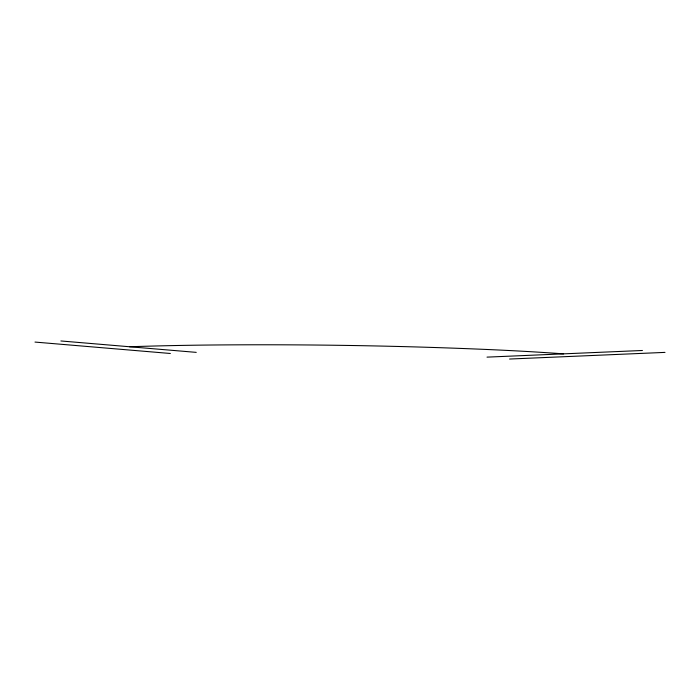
<?xml version="1.0" encoding="UTF-8"?>
<svg xmlns="http://www.w3.org/2000/svg" width="700" height="700" viewBox="0 0 700 700"><rect width="100%" height="100%" fill="white"/><g stroke="black" fill="none" stroke-linecap="round" stroke-linejoin="round"><path stroke-width="1.05" d="M487.016 357.131L642.442 350.481M509.574 359.039L665 352.389M60.9 340.961L196.245 352.371M35 342.072L170.345 353.483M563.614 353.859A394.38 42.595 0.2 0 0 487.567 349.51A595.796 64.348 0.2 0 0 212.38 345.004A394.38 42.595 0.2 0 0 129.544 346.754"/></g></svg>
